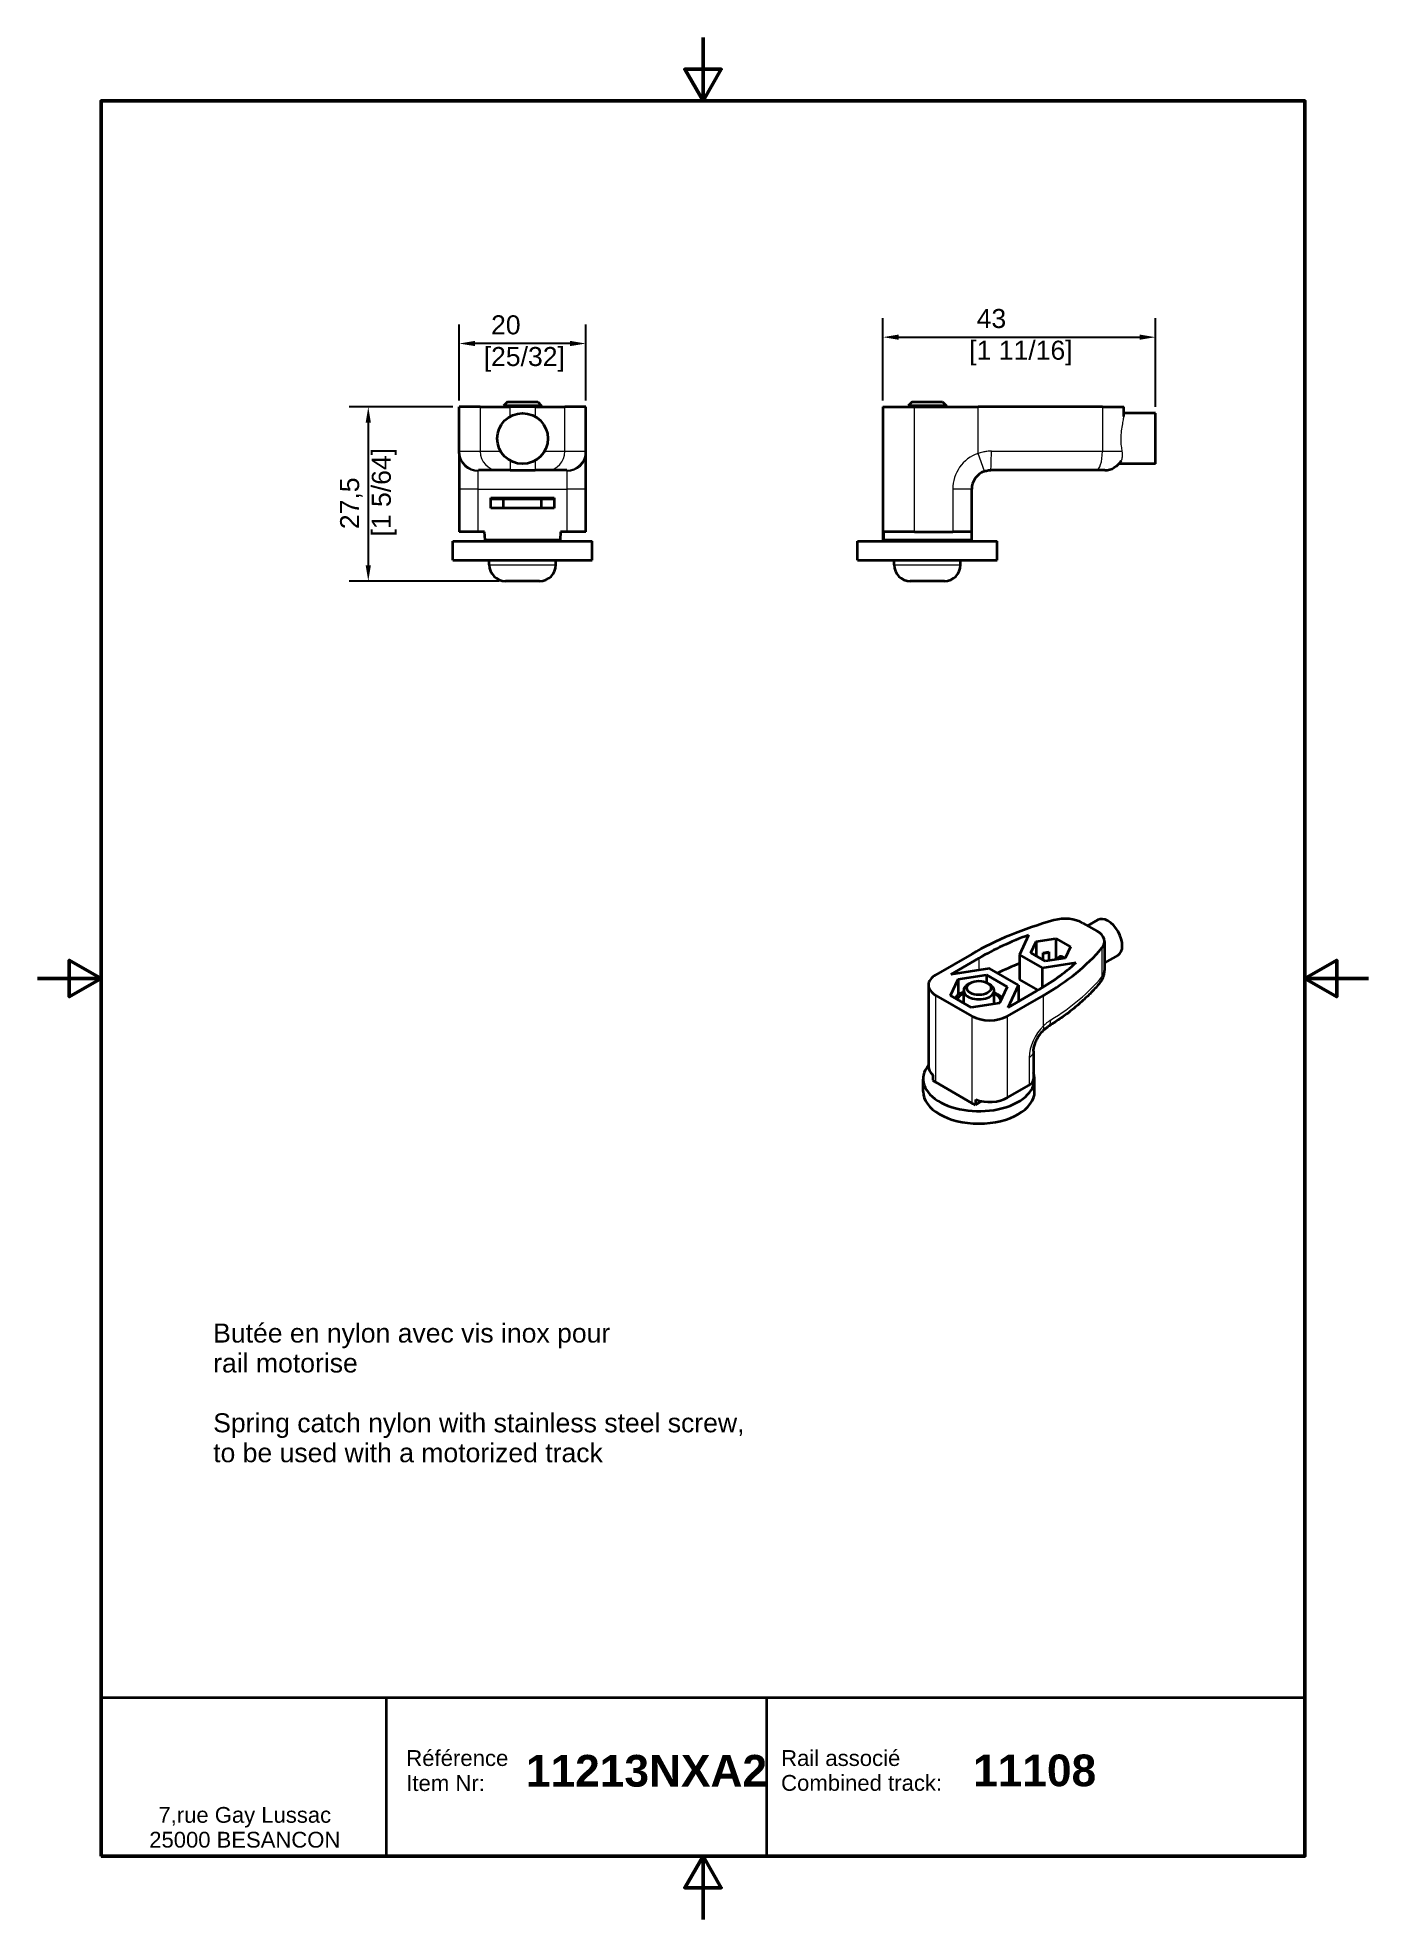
# Model space of a CAD drawing. Header units: millimetres. Extents: x 0 to 210, y 0 to 297.
import ezdxf

# ---------------------------------------------------------------- set-up
doc = ezdxf.new("R2010")
doc.units = ezdxf.units.MM
for name, color, linetype, lineweight in [('Arêtes tangentes visibles(ISO)', 7, 'Continuous', 18), ('Arêtes visibles(ISO)', 7, 'Continuous', 35), ('Cadre_0', 7, 'Continuous', 50), ('Cotes(ISO)', 7, 'Continuous', 18), ("Géométrie d'esquisse(ISO)", 7, 'Continuous', 35), ('Symboles(ISO)', 7, 'Continuous', 18)]:
    doc.layers.add(name, color=color, linetype=linetype, lineweight=lineweight)
doc.styles.add('Courant-ISO', font='arial.ttf')
doc.styles.add('MANTION', font='arial.ttf')
doc.styles.add('Style de texte49', font='')
doc.styles.get('Style de texte49').set_extended_font_data('Arial', bold=True)
doc.dimstyles.new('Plan commercial', dxfattribs={"dimtxt": 3, "dimasz": 2.5, "dimexe": 3, "dimexo": 1, "dimgap": 0.762, "dimtad": 1, "dimrnd": 1e-08, "dimtxsty": 'MANTION', "dimcen": 0.09, "dimdle": 10, "dimclrd": 7, "dimclre": 7, "dimclrt": 256, "dimazin": 2, "dimtfac": 0.5, "dimtmove": 0, "dimatfit": 3, "dimfxl": 0, "dimtolj": 1, "dimlwd": 25, "dimlwe": 25, "dimarcsym": 0})

# ---------------------------------------------------------------- blocks, each defined once
blk = doc.blocks.new('Cadres Cadre par défaut')
at = {"layer": 'Cadre_0', "flags": 128}
for points in [[(105, 297), (105, 287), (102.11, 292), (107.89, 292), (105, 287)], [(10, 10), (10, 287), (200, 287), (200, 10), (10, 10)], [(0, 148.5), (10, 148.5), (5, 151.39), (5, 145.61), (10, 148.5)], [(210, 148.5), (200, 148.5), (205, 151.39), (205, 145.61), (200, 148.5)], [(105, 0), (105, 10), (102.11, 5), (107.89, 5), (105, 10)]]:
    blk.add_lwpolyline(points, dxfattribs=at)
blk = doc.blocks.new('Cartouches ISO')
at = {"layer": "Géométrie d'esquisse(ISO)"}
for p, q in [((50.77, 207.61), (50.77, 182.61)), ((50.77, 207.61), (240.77, 207.61)), ((95.77, 207.61), (95.77, 182.61)), ((155.77, 207.61), (155.77, 182.61)), ((240.77, 182.61), (240.77, 207.61)), ((50.77, 182.61), (240.77, 182.61))]:
    blk.add_line(p, q, dxfattribs=at)
at = {"layer": 'Symboles(ISO)', "color": 7, "char_height": 2.5, "attachment_point": 4, "style": 'Courant-ISO'}
for s, insert, width in [('\\fArial|b0|i0;Référence', (98.94, 198.05), 16.1109), ('\\fArial|b0|i0;Rail associé', (158.09, 198.05), 18.8281), ('\\fArial|b0|i0;Item Nr:', (98.94, 194.1), 12.4162), ('\\fArial|b0|i0;Combined track:', (158.09, 194.13), 25.4249)]:
    blk.add_mtext(s, dxfattribs=dict(at, insert=insert, width=width))
at = {"layer": 'Symboles(ISO)', "color": 7, "insert": (73.46, 187.12), "char_height": 2.4892, "width": 44.8115, "attachment_point": 5, "line_spacing_factor": 0.944221, "style": 'Courant-ISO'}
blk.add_mtext('\\fArial|b0|i0;7,rue Gay Lussac\\P25000 BESANCON', dxfattribs=at)
at = {"layer": 'Symboles(ISO)', "color": 7, "style": 'Style de texte49'}
for tag, p in [('Référence_?_001', (117.83, 193.56)), ('Rail_associé_?_001', (188.4, 193.62))]:
    blk.add_attdef(tag, p, '', height=5, dxfattribs=at)
blk = doc.blocks.new('*D4')
at = {"layer": 'Cotes(ISO)', "color": 7, "linetype": 'Continuous', "lineweight": 25, "transparency": 16777216}
for p, q in [((133.4, 239.72), (133.4, 252.72)), ((176.4, 238.72), (176.4, 252.72)), ((135.9, 249.72), (173.9, 249.72))]:
    blk.add_line(p, q, dxfattribs=at)
at = {"layer": 'Cotes(ISO)', "color": 7, "linetype": 'Continuous', "transparency": 16777216}
for points in [[(135.9, 250.14), (135.9, 249.31), (133.4, 249.72)], [(173.9, 250.14), (173.9, 249.31), (176.4, 249.72)]]:
    blk.add_solid(points, dxfattribs=at)
at = {"layer": 'Defpoints', "color": 0, "linetype": 'Continuous', "transparency": 16777216}
for p in [(176.4, 249.72), (133.4, 238.72), (176.4, 237.72)]:
    blk.add_point(p, dxfattribs=at)
at = {"layer": 'Cotes(ISO)', "color": 154, "linetype": 'Continuous', "lineweight": 25, "true_color": 0x004691, "transparency": 16777216, "insert": (147.02, 254.17), "char_height": 3, "attachment_point": 1, "style": 'MANTION'}
blk.add_mtext('\\A1; 43\\P[1 11/16]', dxfattribs=at)
blk = doc.blocks.new('*D5')
at = {"layer": 'Cotes(ISO)', "color": 7, "linetype": 'Continuous', "lineweight": 25, "transparency": 16777216}
for p, q in [((66.52, 239.72), (66.52, 251.72)), ((86.52, 239.72), (86.52, 251.72)), ((84.02, 248.72), (69.02, 248.72))]:
    blk.add_line(p, q, dxfattribs=at)
at = {"layer": 'Cotes(ISO)', "color": 7, "linetype": 'Continuous', "transparency": 16777216}
for points in [[(69.02, 249.14), (69.02, 248.31), (66.52, 248.72)], [(84.02, 249.14), (84.02, 248.31), (86.52, 248.72)]]:
    blk.add_solid(points, dxfattribs=at)
at = {"layer": 'Defpoints', "color": 0, "linetype": 'Continuous', "transparency": 16777216}
for p in [(66.52, 248.72), (66.52, 238.72), (86.52, 238.72)]:
    blk.add_point(p, dxfattribs=at)
at = {"layer": 'Cotes(ISO)', "color": 154, "linetype": 'Continuous', "lineweight": 25, "true_color": 0x004691, "transparency": 16777216, "insert": (70.39, 253.17), "char_height": 3, "attachment_point": 1, "style": 'MANTION'}
blk.add_mtext('\\A1; 20\\P[25/32]', dxfattribs=at)
blk = doc.blocks.new('*D6')
at = {"layer": 'Cotes(ISO)', "color": 7, "linetype": 'Continuous', "lineweight": 25, "transparency": 16777216}
for p, q in [((65.52, 238.72), (49.18, 238.72)), ((52.18, 236.22), (52.18, 213.72)), ((72.83, 211.22), (49.18, 211.22))]:
    blk.add_line(p, q, dxfattribs=at)
at = {"layer": 'Cotes(ISO)', "color": 7, "linetype": 'Continuous', "transparency": 16777216}
for points in [[(51.76, 236.22), (52.59, 236.22), (52.18, 238.72)], [(51.76, 213.72), (52.59, 213.72), (52.18, 211.22)]]:
    blk.add_solid(points, dxfattribs=at)
at = {"layer": 'Defpoints', "color": 0, "linetype": 'Continuous', "transparency": 16777216}
for p in [(66.52, 238.72), (52.18, 211.22), (73.83, 211.22)]:
    blk.add_point(p, dxfattribs=at)
at = {"layer": 'Cotes(ISO)', "color": 154, "linetype": 'Continuous', "lineweight": 25, "true_color": 0x004691, "transparency": 16777216, "insert": (47.73, 218.26), "char_height": 3, "attachment_point": 1, "rotation": 90, "style": 'MANTION'}
blk.add_mtext('\\A1; 27,5\\P[1 5/64]', dxfattribs=at)

msp = doc.modelspace()

# ---------------------------------------------------------------- linework, layer by layer
at = {"layer": 'Arêtes tangentes visibles(ISO)'}
for p, q in [((69.828, 238.724), (69.828, 231.724)), ((74.553, 237.205), (74.553, 238.724)), ((78.495, 238.724), (78.495, 237.205)), ((83.22, 231.724), (83.22, 238.724)), ((138.402, 219.024), (138.402, 238.724)), ((148.402, 231.381), (148.402, 238.724)), ((168.038, 238.724), (168.038, 231.724)), ((66.561, 231.724), (69.828, 231.724)), ((69.828, 231.724), (73.06, 231.724)), ((79.988, 231.724), (83.22, 231.724)), ((83.22, 231.724), (86.487, 231.724)), ((150.507, 231.724), (168.038, 231.724)), ((168.038, 231.724), (171.174, 231.724)), ((74.553, 230.244), (74.553, 228.724)), ((78.495, 230.244), (78.495, 228.724)), ((149.402, 228.553), (148.402, 231.381)), ((69.524, 225.724), (66.524, 225.724)), ((69.524, 225.724), (69.524, 228.553)), ((69.524, 219.024), (69.524, 225.724)), ((69.524, 225.724), (83.524, 225.724)), ((83.524, 228.553), (83.524, 225.724)), ((86.524, 225.724), (83.524, 225.724)), ((83.524, 225.724), (83.524, 219.024)), ((147.402, 225.724), (144.402, 225.724)), ((144.402, 225.724), (144.402, 219.024)), ((71.274, 213.784), (81.774, 213.784)), ((135.152, 213.784), (145.652, 213.784)), ((148.539, 151.71), (148.539, 149.832)), ((167.96, 153.324), (167.96, 148.751)), ((141.751, 132.114), (141.751, 145.831)), ((158.721, 141.035), (158.721, 145.831)), ((147.408, 142.565), (147.408, 128.848)), ((153.065, 129.697), (153.065, 142.565)), ((156.459, 136.033), (156.459, 131.657))]:
    msp.add_line(p, q, dxfattribs=at)
msp.add_arc((150.402, 225.724), 6, 109.47122, 180, dxfattribs=at)
for centre, major_axis, ratio, start_param, end_param in [((69.559, 231.724), (0, -3), 0.9993842, 4.712389, 6.2831853), ((72.663, 231.724), (0, -3), 0.9449299, 4.712389, 6.2831853), ((80.385, 231.724), (0, -3), 0.9449299, 0, 1.5707963), ((83.489, 231.724), (0, -3), 0.9993842, 0, 1.5707963), ((150.402, 231.724), (0, -3), 0.0350877, 0, 1.5707963), ((167.056, 231.724), (0, -3), 0.3272727, 0, 1.5707963), ((69.524, 231.381), (-3, 0), 0.942809, 0, 1.5707963), ((83.524, 231.381), (3, 0), 0.942809, 4.712389, 6.2831853), ((124.78, 160.855), (-48, 0), 0.5773503, 2.3912894, 2.6896104), ((165.801, 149.356), (1.837, -1.545), 0.7345065, 0, 0.5533017), ((164.362, 149.76), (4, 0), 0.5773503, 5.8312031, 6.2831853), ((148.539, 144.656), (-2.4, 0), 0.5773503, 0, 0.0378138), ((148.539, 144.656), (2.4, 0), 0.5773503, 6.1424957, 6.2831853), ((159.853, 137.993), (-2.4, -4.157), 0.5773503, 4.2668277, 5.4977871), ((157.024, 142.015), (1.685, -1.709), 0.351881, 0, 0.6646678), ((158.136, 142.903), (1.264, -2.04), 0.5972527, 0, 0.7672239), ((154.762, 137.013), (2.4, 0), 0.5773503, 5.4977871, 6.2831853)]:
    msp.add_ellipse(centre, major_axis=major_axis, ratio=ratio, start_param=start_param, end_param=end_param, dxfattribs=at)
for points, knots in [([(171.174, 231.724), (171.13, 231.968), (171.085, 232.236), (171, 232.912), (170.972, 233.333), (170.972, 234.116), (171, 234.536), (171.101, 235.333), (171.17, 235.709), (171.289, 236.336), (171.348, 236.639), (171.394, 237.007), (171.402, 237.112), (171.402, 237.205)], [1.00067793, 1.00067793, 1.00067793, 1.00067793, 1.08274345, 1.08274345, 1.20017215, 1.20017215, 1.31760084, 1.31760084, 1.43502953, 1.43502953, 1.55034721, 1.55034721, 1.60371106, 1.60371106, 1.60371106, 1.60371106]), ([(66.561, 231.724), (66.558, 231.724), (66.555, 231.722), (66.548, 231.713), (66.544, 231.703), (66.535, 231.664), (66.531, 231.628), (66.526, 231.528), (66.524, 231.461), (66.524, 231.381)], [-0.20369514, -0.20369514, -0.20369514, -0.20369514, -0.17823325, -0.17823325, -0.13749422, -0.13749422, -0.07231177, -0.07231177, 0, 0, 0, 0]), ([(86.524, 231.381), (86.524, 231.461), (86.523, 231.528), (86.517, 231.628), (86.513, 231.664), (86.504, 231.703), (86.5, 231.713), (86.493, 231.722), (86.49, 231.724), (86.487, 231.724)], [0, 0, 0, 0, 0.07204822, 0.07204822, 0.13699309, 0.13699309, 0.17758364, 0.17758364, 0.20295273, 0.20295273, 0.20295273, 0.20295273]), ([(150.507, 231.724), (150.418, 231.724), (150.328, 231.722), (150.096, 231.713), (149.953, 231.703), (149.583, 231.664), (149.358, 231.628), (148.886, 231.528), (148.641, 231.461), (148.402, 231.381)], [-0.20369514, -0.20369514, -0.20369514, -0.20369514, -0.17823325, -0.17823325, -0.13749422, -0.13749422, -0.07231177, -0.07231177, 0, 0, 0, 0]), ([(171.011, 230.244), (171.1, 230.399), (171.165, 230.59), (171.239, 231.082), (171.234, 231.389), (171.174, 231.724)], [-0.21566758, -0.21566758, -0.21566758, -0.21566758, -0.11736625, -0.11736625, -0.00000678, -0.00000678, -0.00000678, -0.00000678]), ([(69.524, 228.553), (69.524, 228.593), (69.525, 228.626), (69.531, 228.676), (69.535, 228.694), (69.543, 228.713), (69.547, 228.719), (69.553, 228.723), (69.556, 228.724), (69.559, 228.724)], [0, 0, 0, 0, 0.07231177, 0.07231177, 0.13749422, 0.13749422, 0.17823325, 0.17823325, 0.20369514, 0.20369514, 0.20369514, 0.20369514]), ([(83.489, 228.724), (83.492, 228.724), (83.495, 228.723), (83.501, 228.719), (83.505, 228.713), (83.513, 228.694), (83.517, 228.676), (83.523, 228.626), (83.524, 228.593), (83.524, 228.553)], [-0.20295273, -0.20295273, -0.20295273, -0.20295273, -0.17758364, -0.17758364, -0.13699309, -0.13699309, -0.07204822, -0.07204822, 0, 0, 0, 0]), ([(159.891, 141.959), (159.843, 141.928), (159.794, 141.897), (159.666, 141.813), (159.588, 141.758), (159.383, 141.609), (159.258, 141.511), (158.994, 141.289), (158.857, 141.165), (158.721, 141.035)], [-0.20369514, -0.20369514, -0.20369514, -0.20369514, -0.17823325, -0.17823325, -0.13749422, -0.13749422, -0.07231177, -0.07231177, 0, 0, 0, 0])]:
    msp.add_open_spline(points, degree=3, knots=knots, dxfattribs=at)
at = {"layer": 'Arêtes visibles(ISO)'}
for p, q in [((66.524, 231.381), (66.524, 238.724)), ((69.828, 238.724), (66.524, 238.724)), ((69.828, 238.724), (74.553, 238.724)), ((74.138, 239.524), (73.524, 238.911)), ((79.524, 238.911), (73.524, 238.911)), ((73.524, 238.724), (73.524, 238.911)), ((74.138, 239.524), (78.911, 239.524)), ((78.495, 238.724), (74.553, 238.724)), ((78.495, 238.724), (83.22, 238.724)), ((78.911, 239.524), (79.524, 238.911)), ((79.524, 238.724), (79.524, 238.911)), ((86.524, 238.724), (83.22, 238.724)), ((86.524, 231.381), (86.524, 238.724)), ((133.402, 238.724), (133.402, 217.724)), ((133.402, 238.724), (138.402, 238.724)), ((138.015, 239.524), (137.402, 238.911)), ((143.402, 238.911), (137.402, 238.911)), ((137.402, 238.724), (137.402, 238.911)), ((138.015, 239.524), (142.788, 239.524)), ((138.402, 238.724), (148.402, 238.724)), ((142.788, 239.524), (143.402, 238.911)), ((143.402, 238.724), (143.402, 238.911)), ((168.038, 238.724), (148.402, 238.724)), ((168.038, 238.724), (171.402, 238.724)), ((171.402, 237.205), (171.402, 238.724)), ((176.402, 237.724), (171.402, 237.724)), ((176.402, 229.724), (176.402, 237.724)), ((66.524, 231.381), (66.524, 225.724)), ((72.663, 228.724), (69.559, 228.724)), ((74.553, 228.724), (72.663, 228.724)), ((74.553, 228.724), (78.495, 228.724)), ((80.385, 228.724), (78.495, 228.724)), ((83.489, 228.724), (80.385, 228.724)), ((86.524, 225.724), (86.524, 231.381)), ((167.056, 228.724), (150.402, 228.724)), ((168.402, 228.724), (167.056, 228.724)), ((176.402, 229.724), (170.638, 229.724)), ((66.524, 225.724), (66.524, 219.024)), ((86.524, 219.024), (86.524, 225.724)), ((147.402, 219.024), (147.402, 225.724)), ((71.524, 222.724), (71.524, 224.355)), ((71.524, 224.355), (81.524, 224.355)), ((71.524, 224.224), (81.524, 224.224)), ((73.524, 222.724), (73.524, 224.224)), ((79.524, 222.724), (79.524, 224.224)), ((81.524, 224.355), (81.524, 222.724)), ((81.524, 222.724), (71.524, 222.724)), ((65.524, 217.524), (87.524, 217.524)), ((65.524, 214.524), (65.524, 217.524)), ((69.524, 219.024), (66.524, 219.024)), ((70.524, 219.024), (69.524, 219.024)), ((70.604, 217.724), (70.524, 219.024)), ((70.604, 217.724), (82.445, 217.724)), ((73.524, 217.524), (73.524, 217.724)), ((79.524, 217.524), (79.524, 217.724)), ((82.524, 219.024), (82.445, 217.724)), ((83.524, 219.024), (82.524, 219.024)), ((86.524, 219.024), (83.524, 219.024)), ((87.524, 214.524), (87.524, 217.524)), ((129.402, 217.524), (151.402, 217.524)), ((129.402, 214.524), (129.402, 217.524)), ((133.487, 217.724), (133.402, 217.724)), ((133.487, 217.724), (147.402, 217.724)), ((138.402, 219.024), (133.503, 219.024)), ((137.402, 217.524), (137.402, 217.724)), ((138.402, 219.024), (144.402, 219.024)), ((143.402, 217.524), (143.402, 217.724)), ((147.402, 219.024), (144.402, 219.024)), ((147.402, 217.724), (147.402, 219.024)), ((151.402, 214.524), (151.402, 217.524)), ((65.524, 214.524), (87.524, 214.524)), ((71.274, 213.784), (71.274, 214.524)), ((81.774, 213.784), (81.774, 214.524)), ((129.402, 214.524), (151.402, 214.524)), ((135.152, 213.784), (135.152, 214.524)), ((145.652, 213.784), (145.652, 214.524)), ((79.214, 211.224), (73.834, 211.224)), ((143.092, 211.224), (137.712, 211.224)), ((167.304, 157.747), (165.704, 156.824)), ((156.379, 155.347), (154.945, 152.257)), ((157.567, 154.336), (160.69, 154.82)), ((160.69, 154.82), (162.976, 153.5)), ((160.69, 154.82), (160.69, 151.472)), ((164.96, 157.253), (167.19, 155.965)), ((147.408, 152.363), (141.751, 149.097)), ((144.095, 149.144), (148.539, 151.71)), ((154.945, 152.257), (158.538, 150.183)), ((154.945, 152.257), (154.945, 148.338)), ((156.73, 152.533), (157.567, 154.336)), ((159.016, 151.213), (156.73, 152.533)), ((157.567, 154.336), (157.567, 152.05)), ((158.664, 152.547), (159.592, 152.69)), ((158.664, 151.416), (158.664, 152.547)), ((162.139, 151.697), (159.016, 151.213)), ((159.592, 152.69), (159.592, 151.302)), ((162.976, 153.5), (162.139, 151.697)), ((168.362, 154.332), (168.362, 149.76)), ((170.504, 152.205), (168.362, 150.968)), ((150.213, 150.091), (144.095, 149.144)), ((145.273, 148.37), (149.735, 149.06)), ((149.735, 149.06), (153, 147.175)), ((149.735, 149.06), (149.735, 147.867)), ((154.785, 147.451), (150.213, 150.091)), ((158.538, 150.183), (163.889, 151.011)), ((158.538, 150.183), (158.538, 147.048)), ((140.579, 147.464), (140.579, 134.596)), ((141.751, 145.831), (147.408, 142.565)), ((144.078, 145.794), (145.273, 148.37)), ((147.344, 143.909), (144.078, 145.794)), ((145.273, 148.37), (145.273, 146.042)), ((146.139, 144.656), (146.139, 146.606)), ((147.189, 147.786), (146.842, 147.586)), ((149.889, 147.786), (150.236, 147.586)), ((150.939, 144.656), (150.939, 146.606)), ((153, 147.175), (151.805, 144.599)), ((153.065, 142.565), (158.721, 145.831)), ((153.146, 143.919), (154.785, 147.451)), ((157.59, 146.484), (153.146, 143.919)), ((154.785, 147.451), (154.785, 144.865)), ((157.872, 146.648), (154.945, 148.338)), ((151.805, 144.599), (147.344, 143.909)), ((157.162, 137.013), (157.162, 132.637)), ((139.739, 130.677), (139.739, 132.637)), ((141.751, 132.114), (147.408, 128.848)), ((153.065, 129.697), (156.459, 131.657)), ((157.339, 130.677), (157.339, 132.637)), ((147.977, 128.575), (148.958, 129.142))]:
    msp.add_line(p, q, dxfattribs=at)
msp.add_circle((76.524, 233.724), 4, dxfattribs=at)
for centre, radius, start, end in [((168.402, 231.724), 3, 270, 330.42689), ((150.402, 225.724), 3, 109.47122, 180), ((73.834, 213.784), 2.56, 180, 270), ((79.214, 213.784), 2.56, 270, 0), ((137.712, 213.784), 2.56, 180, 270), ((143.092, 213.784), 2.56, 270, 0)]:
    msp.add_arc(centre, radius, start, end, dxfattribs=at)
for centre, major_axis, ratio, start_param, end_param in [((138.402, 202.674), (0, 81.749), 0.0611626, 1.3694384, 1.3856425), ((181.349, 132.767), (-48, 0), 0.5773503, 5.1643712, 5.4977871), ((162.132, 155.62), (4, 0), 0.5773503, 0.7853982, 2.0227786), ((168.904, 154.976), (-1.6, 2.771), 0.5773503, 3.1415927, 6.2831853), ((181.349, 132.767), (46.4, 0), 0.5773503, 2.1390289, 2.3561945), ((164.362, 154.332), (4, 0), 0.5773503, 5.8312031, 7.0685835), ((158.962, 152.975), (-0.8, 0), 0.5773503, 1.1890946, 2.4760968), ((124.78, 165.427), (48, 0), 0.5773503, 5.4977871, 5.8312031), ((161.833, 150.894), (-0.6, 1.039), 0.5773503, 5.2013115, 6.9243166), ((144.579, 147.464), (-4, 0), 0.5773503, 5.4977871, 7.0685835), ((181.349, 128.848), (-46.4, 0), 0.5773503, 5.3177309, 5.4114731), ((124.78, 165.427), (-46.4, 0), 0.5773503, 2.3561945, 2.5733601), ((148.539, 144.656), (-3.56, 0), 0.5773503, 5.4522121, 6.0149109), ((148.539, 146.606), (-2.4, 0), 0.5773503, 5.4977871, 10.2101761), ((148.539, 144.656), (3.56, 0), 0.5773503, 0.2043904, 0.8309732), ((150.236, 144.198), (-4, 0), 0.5773503, 0.7853982, 2.3561945), ((148.539, 132.637), (8.8, 0), 0.5773503, 2.7010549, 6.4843524), ((144.579, 134.596), (-4, 0), 0.5773503, 0, 0.5840402), ((144.579, 123.917), (-2.751, 55.055), 0.0527439, 1.3964681, 1.4126722), ((144.579, 133.747), (4, 0), 0.5773503, 3.741837, 3.9269908), ((154.762, 132.637), (2.4, 0), 0.5773503, 5.4977871, 6.2831853), ((148.539, 130.677), (8.8, 0), 0.5773503, 3.1415927, 6.2831853), ((150.236, 130.481), (4, 0), 0.5773503, 3.9269908, 4.1121446), ((150.236, 120.651), (2.924, 51.791), 0.0526955, 1.4039494, 1.4201535), ((150.236, 131.33), (4, 0), 0.5773503, 4.1283487, 5.4977871)]:
    msp.add_ellipse(centre, major_axis=major_axis, ratio=ratio, start_param=start_param, end_param=end_param, dxfattribs=at)
msp.add_ellipse((148.539, 147.007), major_axis=(1.909, 0), ratio=0.5773503, dxfattribs=at)
for points, knots in [([(149.402, 228.553), (149.515, 228.593), (149.632, 228.626), (149.856, 228.676), (149.963, 228.694), (150.139, 228.713), (150.207, 228.719), (150.317, 228.723), (150.359, 228.724), (150.402, 228.724)], [0, 0, 0, 0, 0.07231177, 0.07231177, 0.13749422, 0.13749422, 0.17823325, 0.17823325, 0.20369514, 0.20369514, 0.20369514, 0.20369514]), ([(167.638, 147.812), (167.718, 147.906), (167.794, 148.008), (167.938, 148.228), (168.005, 148.346), (168.126, 148.597), (168.18, 148.73), (168.268, 149.009), (168.303, 149.155), (168.35, 149.454), (168.362, 149.607), (168.362, 149.76)], [5.04580489, 5.04580489, 5.04580489, 5.04580489, 5.13620134, 5.13620134, 5.22659779, 5.22659779, 5.31699424, 5.31699424, 5.40739069, 5.40739069, 5.49778714, 5.49778714, 5.49778714, 5.49778714]), ([(167.638, 147.812), (167.204, 147.295), (166.744, 146.788), (165.778, 145.795), (165.272, 145.309), (164.213, 144.358), (163.661, 143.894), (162.515, 142.988), (161.92, 142.546), (160.69, 141.686), (160.054, 141.269), (159.4, 140.863)], [1.23738042, 1.23738042, 1.23738042, 1.23738042, 1.29704461, 1.29704461, 1.35670881, 1.35670881, 1.41637301, 1.41637301, 1.47603721, 1.47603721, 1.5357014, 1.5357014, 1.5357014, 1.5357014]), ([(157.162, 137.013), (157.162, 137.14), (157.173, 137.296), (157.233, 137.658), (157.284, 137.869), (157.43, 138.323), (157.529, 138.568), (157.77, 139.059), (157.913, 139.304), (158.225, 139.761), (158.394, 139.973), (158.613, 140.208), (158.661, 140.258), (158.709, 140.305)], [3.1415927, 3.1415927, 3.1415927, 3.1415927, 3.3483163, 3.3483163, 3.5717778, 3.5717778, 3.8108324, 3.8108324, 4.0570243, 4.0570243, 4.3032162, 4.3032162, 4.3725521, 4.3725521, 4.3725521, 4.3725521]), ([(158.709, 140.305), (158.759, 140.354), (158.809, 140.402), (158.908, 140.491), (158.956, 140.534), (159.052, 140.614), (159.099, 140.652), (159.191, 140.721), (159.235, 140.754), (159.32, 140.812), (159.361, 140.839), (159.4, 140.863)], [0, 0, 0, 0, 0.04073903, 0.04073903, 0.08147806, 0.08147806, 0.12221708, 0.12221708, 0.16295611, 0.16295611, 0.20369514, 0.20369514, 0.20369514, 0.20369514])]:
    msp.add_open_spline(points, degree=3, knots=knots, dxfattribs=at)
for points, weights in [([(144.831, 145.359), (145.037, 145.749), (145.273, 146.042)], [1.07135094599, 1.05580846647, 1]), ([(145.273, 146.042), (145.724, 146.222), (146.139, 146.354)], [1, 1.02786594326, 1.04569299717]), ([(150.939, 146.307), (151.571, 146.005), (152.224, 145.502)], [1.07124055315, 1.08936716789, 1.05371482466])]:
    msp.add_rational_spline(points, weights, degree=2, dxfattribs=at)

# ---------------------------------------------------------------- block references
msp.add_blockref('Cadres Cadre par défaut', (0, 0))
msp.add_blockref('Cartouches ISO', (-40.772, -172.607)).add_auto_attribs({'Référence_?_001': '11213NXA2', 'Rail_associé_?_001': '11108'})

# ---------------------------------------------------------------- texts
at = {"layer": 'Symboles(ISO)', "color": 7, "insert": (27.701, 94.039), "char_height": 3, "width": 83.84909, "attachment_point": 1, "line_spacing_factor": 0.944221, "style": 'Courant-ISO'}
msp.add_mtext('{Butée en nylon avec vis inox pour\\Prail motorise \\P \\PSpring catch nylon with stainless steel screw,\\Pto be used with a motorized track}', dxfattribs=at)

# ---------------------------------------------------------------- dimensions: what is measured, and where the dimension line sits
at = {"layer": 'Cotes(ISO)', "color": 7, "linetype": 'Continuous', "lineweight": 25}
dim = msp.add_linear_dim(base=(66.524, 248.724), p1=(86.524, 238.724), p2=(66.524, 238.724), text=' <>\\X[25/32]', dimstyle='Plan commercial', override={"dimdec": 2, "dimpost": '\\X', "dimtp": 0, "dimtm": 0, "dimtdec": 2, "dimtofl": 0, "dimatfit": 1, "dimtvp": -0.25}, dxfattribs=at)
dim.commit()
dim.dimension.update_dxf_attribs({"geometry": '*D5', "text_midpoint": (76.524, 248.724), "dimtype": 160})
for base, p1, p2, angle, text, picture, middle in [((176.402, 249.724), (133.402, 238.724), (176.402, 237.724), 180, ' <>\\X[1 11/16]', '*D4', (154.902, 249.724)), ((52.176, 211.224), (66.524, 238.724), (73.834, 211.224), 90, ' <>\\X[1 5/64]', '*D6', (52.176, 224.974))]:
    dim = msp.add_linear_dim(base=base, p1=p1, p2=p2, angle=angle, text=text, dimstyle='Plan commercial', override={"dimdec": 2, "dimpost": '\\X', "dimtp": 0, "dimtm": 0, "dimtdec": 2, "dimtofl": 0, "dimatfit": 1, "dimtvp": -0.25}, dxfattribs=at)
    dim.commit()
    dim.dimension.update_dxf_attribs({"geometry": picture, "text_midpoint": middle, "dimtype": 160})

doc.saveas('drawing.dxf')
